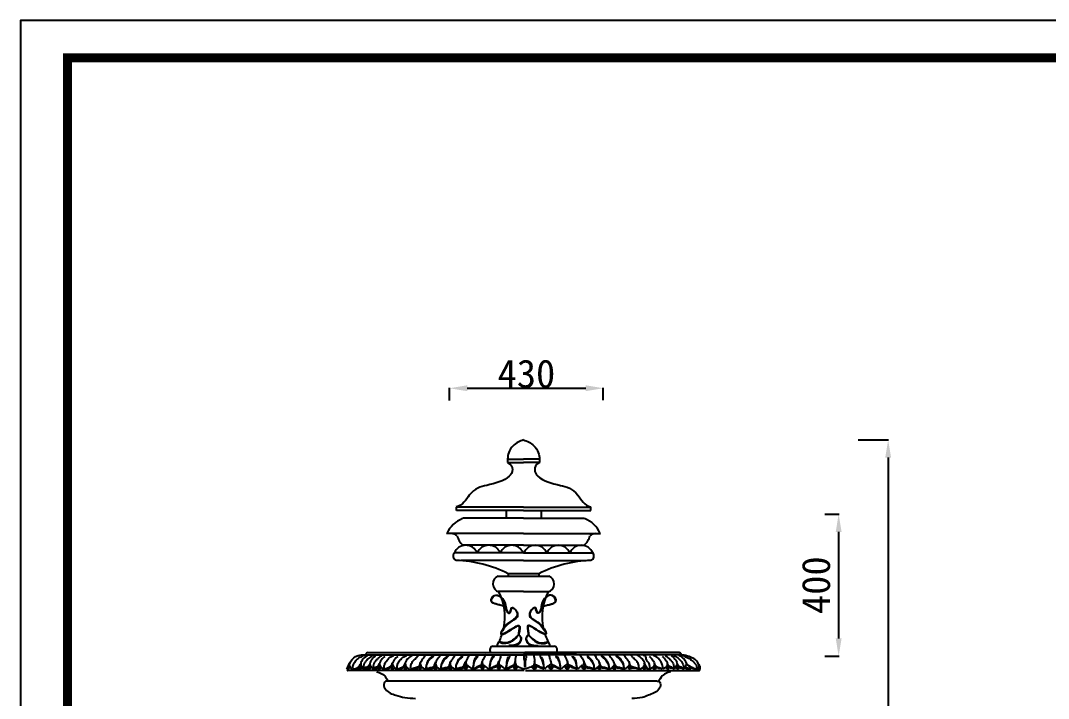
# Model space of a CAD drawing. Extents: x 3172 to 33391, y 13916 to 34175.
# Drawn here: x 3172 to 6083, y 32255 to 34175 of the extents above; entities that cross this region are included whole.
import ezdxf

# ---------------------------------------------------------------- set-up
doc = ezdxf.new("R2010")
doc.units = 0
doc.layers.get('0').update_dxf_attribs({"linetype": 'CONTINUOUS'})
doc.layers.get('DEFPOINTS').update_dxf_attribs({"linetype": 'CONTINUOUS'})
doc.dimstyles.new('ISO-25', dxfattribs={"dimtxt": 2.5, "dimasz": 2.5, "dimexe": 1.25, "dimexo": 0.625, "dimtad": 1, "dimdec": 4, "dimdsep": 46, "dimlunit": 6, "dimtxsty": 'Standard', "dimcen": 2.5, "dimadec": 0, "dimazin": 0, "dimtfac": 1, "dimtdec": 4, "dimtmove": 0, "dimatfit": 3, "dimfxl": 1, "dimtolj": 1, "dimtzin": 0, "dimarcsym": 0})

# ---------------------------------------------------------------- blocks, each defined once
blk = doc.blocks.new('*D262')
at = {"color": 0, "linetype": 'ByBlock'}
for p, q in [((-139991.2, 23143.6), (-139905.1, 23143.6)), ((-139906.3, 23093.6), (-139906.3, 20243.4)), ((-139991.2, 20193.4), (-139905.1, 20193.4))]:
    blk.add_line(p, q, dxfattribs=at)
for points in [[(-139914.7, 23093.6), (-139898, 23093.6), (-139906.3, 23143.6)], [(-139914.7, 20243.4), (-139898, 20243.4), (-139906.3, 20193.4)]]:
    blk.add_solid(points, dxfattribs=at)
at = {"layer": 'DEFPOINTS', "color": 0, "linetype": 'ByBlock'}
for p in [(-139991.8, 23143.6), (-139991.8, 20193.4), (-139906.3, 20193.4)]:
    blk.add_point(p, dxfattribs=at)
at = {"color": 0, "linetype": 'ByBlock', "insert": (-139953, 21668.5), "char_height": 80, "attachment_point": 5, "rotation": 90}
blk.add_mtext('\\A1;2,950', dxfattribs=at)
blk = doc.blocks.new('A$C05EF335F')
at = {"color": 0, "linetype": 'ByBlock'}
for p, q in [((370.5, 3427.6), (370.5, 3463.2)), ((420.5, 3461.9), (756, 3461.9)), ((806, 3428.5), (806, 3463.2)), ((1433.7, 3105.1), (1473.8, 3105.1)), ((1472.5, 3055.1), (1472.5, 2753.5)), ((1433.6, 2703.5), (1473.8, 2703.5))]:
    blk.add_line(p, q, dxfattribs=at)
for p, q in [((535, 3261.4), (580, 3261.4)), ((535, 3261.4), (535, 3251.4)), ((625, 3261.4), (580, 3261.4)), ((625, 3261.4), (625, 3251.4)), ((535, 3251.4), (580, 3251.4)), ((625, 3251.4), (580, 3251.4)), ((389.7, 3115.6), (389.7, 3125.6)), ((530.4, 3115.6), (530.4, 3093.8)), ((629.6, 3115.6), (629.6, 3093.8)), ((770.4, 3115.6), (770.4, 3125.6)), ((445.9, 2714.1), (730.3, 2714.1)), ((493.5, 2731.6), (666.6, 2731.6))]:
    blk.add_line(p, q)
at = {"color": 7}
for p, q in [((580, 3125.6), (389.7, 3125.6)), ((580, 3115.6), (389.7, 3115.6)), ((580, 3125.6), (770.4, 3125.6)), ((580, 3115.6), (770.4, 3115.6)), ((407.9, 3092.9), (408.4, 3093.8)), ((580, 3093.8), (408.4, 3093.8)), ((580, 3093.8), (751.6, 3093.8)), ((752.1, 3092.9), (751.6, 3093.8)), ((580, 3050.2), (361.9, 3050.2)), ((580, 3050.2), (798.1, 3050.2)), ((580, 3017.5), (407.9, 3017.6)), ((580, 3017.5), (752.1, 3017.6)), ((580, 2995.7), (384.2, 2995.7)), ((580, 2973.9), (402.4, 2973.9)), ((580, 2995.7), (775.9, 2995.7)), ((580, 2973.9), (757.6, 2973.9)), ((508.2, 2930.1), (651.8, 2930.1)), ((623.5, 2936.7), (536.4, 2936.7)), ((536.4, 2936.7), (536.4, 2930.2)), ((623.6, 2936.8), (623.6, 2930.2)), ((580, 2886.6), (508, 2886.6)), ((580, 2886.6), (652.1, 2886.6)), ((139.2, 2714), (583.3, 2714.1)), ((1020.4, 2714), (584.1, 2714.1)), ((139.2, 2707), (583.3, 2707.1)), ((1020.4, 2707), (580, 2707.1)), ((79.5, 2666.1), (82.5, 2665.9)), ((81.3, 2663.6), (81.8, 2664.9)), ((81.8, 2664.9), (82.4, 2665.9)), ((581.8, 2662.5), (82.1, 2662.5)), ((585.6, 2662.5), (1077.6, 2662.5)), ((196.1, 2633), (956.5, 2633))]:
    blk.add_line(p, q, dxfattribs=at)
for centre, radius, start, end in [((438.1, 3015.2), 83.6, 111.5948, 154.6144), ((721.9, 3015.2), 83.6, 25.3856, 68.4052), ((372.1, 3016.2), 34.4, 54.6302, 85.1277), ((443.8, 3057), 53.2, 193.8971, 227.7124), ((716.3, 3057), 53.2, 312.2876, 346.1029), ((787.9, 3016.2), 34.4, 94.8723, 125.3698), ((416.4, 2982.6), 34.8, 21.9385, 158.0615), ((481.6, 2982.6), 34.8, 21.9385, 158.0615), ((546.7, 2982.6), 34.8, 21.9385, 158.0615), ((613.3, 2982.6), 34.8, 21.9385, 158.0615), ((678.5, 2982.6), 34.8, 21.9385, 158.0615), ((743.6, 2982.6), 34.8, 21.9385, 158.0615), ((393.3, 2986.7), 12.7, 135.8566, 251.5089), ((374.7, 2613.1), 361.8, 63.4292, 87.6932), ((785.4, 2613.1), 361.8, 92.3068, 116.5708), ((766.8, 2986.7), 12.7, 288.4911, 44.1434), ((516.5, 2908.1), 23.5, 110.7804, 255.0624), ((643.5, 2908.1), 23.5, 284.9376, 69.2196), ((369.8, 2814.6), 157.5, 348.6365, 26.7203), ((790.2, 2814.6), 157.5, 153.2797, 192.4599), ((369.8, 2814.6), 157.5, 328.2514, 341.5863), ((790.2, 2814.6), 157.5, 198.4137, 211.7486), ((140, 2707.1), 6.89, 96.776, 181.7174), ((495.6, 2720.7), 11.1, 100.8624, 216.7632), ((664.5, 2720.7), 11.1, 323.2447, 79.1376), ((1019.6, 2707.1), 6.89, 358.2826, 83.224), ((82.1, 2663.3), 0.833, 157.371, 270), ((1077.6, 2663.3), 0.833, 270, 22.629)]:
    blk.add_arc(centre, radius, start, end, dxfattribs=at)
for points, knots in [([(580, 3315.6), (574.7, 3313.8), (563.9, 3310.2), (548.6, 3298.3), (537.7, 3282.2), (534.8, 3267.6), (535, 3261.4)], [0, 0, 0, 0, 16.66269, 34.219323, 56.850582, 74.783342, 74.783342, 74.783342, 74.783342]), ([(580, 3315.6), (585.3, 3313.8), (596.2, 3310.2), (611.5, 3298.3), (622.4, 3282.2), (625.3, 3267.6), (625, 3261.4)], [0, 0, 0, 0, 16.66269, 34.219323, 56.850582, 74.783342, 74.783342, 74.783342, 74.783342]), ([(535, 3251.4), (547.8, 3245.2), (550.2, 3225.7), (532.6, 3200.3), (482.4, 3188.9), (431, 3175.6), (408, 3129), (389.6, 3125.7)], [104.638396, 104.638396, 104.638396, 104.638396, 119.461694, 145.004718, 225.381982, 282.289926, 318.059095, 318.059095, 318.059095, 318.059095]), ([(625, 3251.4), (612.3, 3245.2), (609.8, 3225.7), (627.4, 3200.3), (677.7, 3188.9), (729.1, 3175.6), (752.1, 3129), (770.4, 3125.7)], [104.638396, 104.638396, 104.638396, 104.638396, 119.461694, 145.004718, 225.381982, 282.289926, 318.059095, 318.059095, 318.059095, 318.059095])]:
    blk.add_open_spline(points, degree=3, knots=knots)
for points, start_tangent in [([(521.5, 2845.7), (501.2, 2851.2), (488.2, 2858.6), (497.5, 2875.2), (527.1, 2853), (530.8, 2834.6), (538.1, 2825.3), (543.7, 2834.6), (545.5, 2840.1), (560.3, 2829), (560.3, 2814.3), (540, 2799.5), (516, 2766.2), (556.6, 2786.5), (565.9, 2790.2), (565.9, 2768.1), (565.9, 2764.4), (569.6, 2760.7), (569.6, 2744.1), (538.1, 2733)], (-0.14377, 0.989611)), ([(522.6, 2845.1), (502.3, 2850.6), (489.4, 2858), (498.6, 2874.6), (528.2, 2852.5), (531.9, 2834), (539.3, 2824.8), (544.8, 2834), (546.7, 2839.5), (561.5, 2828.5), (561.5, 2813.7), (541.1, 2798.9), (517.1, 2765.7), (557.8, 2786), (567, 2789.7), (567, 2767.5), (567, 2763.8), (570.7, 2760.1), (570.7, 2743.5), (539.3, 2732.4)], (-0.14377, 0.989611)), ([(637.4, 2845.1), (657.8, 2850.6), (670.7, 2858), (661.4, 2874.6), (631.9, 2852.5), (628.2, 2834), (620.8, 2824.8), (615.2, 2834), (613.4, 2839.5), (598.6, 2828.5), (598.6, 2813.7), (618.9, 2798.9), (643, 2765.7), (602.3, 2786), (593, 2789.7), (593, 2767.5), (593, 2763.8), (589.3, 2760.1), (589.3, 2743.5), (620.8, 2732.4)], (0.14377, 0.989611)), ([(638.5, 2845.7), (658.9, 2851.2), (671.8, 2858.6), (662.6, 2875.2), (633, 2853), (629.3, 2834.6), (621.9, 2825.3), (616.4, 2834.6), (614.5, 2840.1), (599.7, 2829), (599.7, 2814.3), (620.1, 2799.5), (644.1, 2766.2), (603.4, 2786.5), (594.2, 2790.2), (594.2, 2768.1), (594.2, 2764.4), (590.5, 2760.7), (590.5, 2744.1), (621.9, 2733)], (0.14377, 0.989611))]:
    blk.add_spline(points, degree=3, dxfattribs=dict(at, start_tangent=start_tangent))
for points, knots in [([(564, 2764.4), (569, 2766.1), (540.4, 2733.1), (522.6, 2737.7), (510, 2742.8)], [0, 0, 0, 0, 15.896012, 60.713843, 60.713843, 60.713843, 60.713843]), ([(565.2, 2766.6), (570.2, 2768.4), (541.6, 2735.4), (523.8, 2740), (511.1, 2745)], [0, 0, 0, 0, 15.896012, 60.708363, 60.708363, 60.708363, 60.708363]), ([(594.9, 2766.6), (589.9, 2768.4), (618.5, 2735.4), (636.3, 2740), (649, 2745)], [0, 0, 0, 0, 15.896012, 60.708363, 60.708363, 60.708363, 60.708363]), ([(596, 2764.4), (591, 2766.1), (619.6, 2733.1), (637.4, 2737.7), (650.1, 2742.8)], [0, 0, 0, 0, 15.896012, 60.713843, 60.713843, 60.713843, 60.713843]), ([(79.5, 2666.1), (81.9, 2671.8), (87.4, 2685.3), (105, 2708), (126.6, 2707.4), (139.2, 2707)], [0.099613, 0.099613, 0.099613, 0.099613, 27.13902, 63.438292, 114.430828, 114.430828, 114.430828, 114.430828]), ([(125.8, 2666.4), (127.8, 2668.6), (130.7, 2671.7), (132.8, 2671.7), (140.4, 2673.3), (145.2, 2682.2)], [0, 0, 0, 0, 11.601605, 16.99706, 21.409038, 21.409038, 21.409038, 21.409038]), ([(152.9, 2666.4), (154.9, 2668.6), (157.8, 2671.7), (159.9, 2671.7), (167.5, 2673.3), (172.3, 2682.2)], [0, 0, 0, 0, 11.601605, 16.99706, 21.409038, 21.409038, 21.409038, 21.409038]), ([(238, 2672.7), (239.5, 2674), (242.6, 2676.8), (244.3, 2680.6), (245.1, 2682.6)], [0, 0, 0, 0, 8.446488, 17.799198, 17.799198, 17.799198, 17.799198]), ([(434.8, 2666.5), (436.4, 2667.4), (440.2, 2669.5), (446.1, 2671.8), (451, 2674.8), (457.2, 2677.5), (461.8, 2677.9), (462.7, 2687.7)], [0, 0, 0, 0, 7.804363, 18.695532, 27.272937, 32.872908, 47.456861, 47.456861, 47.456861, 47.456861]), ([(481.3, 2666.7), (482.9, 2667.6), (486.7, 2669.7), (492.6, 2672), (497.6, 2675), (503.7, 2677.7), (508.4, 2678), (509.3, 2687.8)], [0, 0, 0, 0, 7.804363, 18.695532, 27.272937, 32.872908, 47.456861, 47.456861, 47.456861, 47.456861]), ([(528.1, 2666.7), (529.7, 2667.6), (533.5, 2669.7), (539.4, 2672), (544.3, 2675), (550.5, 2677.7), (555.2, 2678), (556.1, 2687.8)], [0, 0, 0, 0, 7.804363, 18.695532, 27.272937, 32.872908, 47.456861, 47.456861, 47.456861, 47.456861]), ([(558.7, 2707.1), (557.5, 2701.6), (555.7, 2692.5), (556.3, 2678.2), (568.5, 2670.6), (577.6, 2668.8), (583.3, 2667.7)], [1.409902, 1.409902, 1.409902, 1.409902, 25.934635, 42.337229, 57.714078, 82.912078, 82.912078, 82.912078, 82.912078]), ([(608.7, 2707.1), (609.8, 2701.6), (611.7, 2692.5), (611.1, 2678.2), (598.9, 2670.6), (589.8, 2668.8), (584.1, 2667.7)], [1.409902, 1.409902, 1.409902, 1.409902, 25.934635, 42.337229, 57.714078, 82.912078, 82.912078, 82.912078, 82.912078]), ([(639.3, 2666.7), (637.7, 2667.6), (633.9, 2669.7), (628, 2672), (623.1, 2675), (616.9, 2677.7), (612.2, 2678), (611.3, 2687.8)], [0, 0, 0, 0, 7.804363, 18.695532, 27.272937, 32.872908, 47.456861, 47.456861, 47.456861, 47.456861]), ([(686.1, 2666.7), (684.5, 2667.6), (680.7, 2669.7), (674.8, 2672), (669.8, 2675), (663.7, 2677.7), (659, 2678), (658.1, 2687.8)], [0, 0, 0, 0, 7.804363, 18.695532, 27.272937, 32.872908, 47.456861, 47.456861, 47.456861, 47.456861]), ([(732.6, 2666.5), (731, 2667.4), (727.2, 2669.5), (721.3, 2671.8), (716.4, 2674.8), (710.2, 2677.5), (705.5, 2677.9), (704.6, 2687.7)], [0, 0, 0, 0, 7.804363, 18.695532, 27.272937, 32.872908, 47.456861, 47.456861, 47.456861, 47.456861]), ([(929.4, 2672.7), (927.9, 2674), (924.8, 2676.8), (923.1, 2680.6), (922.3, 2682.6)], [0, 0, 0, 0, 8.446488, 17.799198, 17.799198, 17.799198, 17.799198]), ([(1006.7, 2666.4), (1004.7, 2668.6), (1001.8, 2671.7), (999.8, 2671.7), (992.1, 2673.3), (987.3, 2682.2)], [0, 0, 0, 0, 11.601605, 16.99706, 21.409038, 21.409038, 21.409038, 21.409038]), ([(1033.8, 2666.4), (1031.8, 2668.6), (1028.9, 2671.7), (1026.9, 2671.7), (1019.2, 2673.3), (1014.4, 2682.2)], [0, 0, 0, 0, 11.601605, 16.99706, 21.409038, 21.409038, 21.409038, 21.409038]), ([(1077.7, 2669.6), (1077.7, 2675.5), (1072.5, 2689.4), (1057.2, 2700.7), (1033.1, 2707.4), (1020.4, 2707)], [0.099613, 0.099613, 0.099613, 0.099613, 27.13902, 63.438292, 114.430828, 114.430828, 114.430828, 114.430828]), ([(79.5, 2666.1), (81.8, 2667.3), (85.9, 2669.5), (86.6, 2673.9), (86.8, 2675.8)], [0.082983, 0.082983, 0.082983, 0.082983, 8.993968, 15.522958, 15.522958, 15.522958, 15.522958]), ([(82.4, 2665.9), (83.5, 2666.6), (85.4, 2667.9), (87.3, 2670.7), (87.8, 2672.6), (88.1, 2673.5)], [0, 0, 0, 0, 4.491088, 8.426516, 11.684152, 11.684152, 11.684152, 11.684152]), ([(100.2, 2666.9), (104.2, 2667), (105.2, 2667.6), (107.7, 2668.4), (111.1, 2669), (113.3, 2670.2), (114.1, 2670.9)], [0, 0, 0, 0, 1.597727, 4.818113, 11.492592, 15.972955, 15.972955, 15.972955, 15.972955]), ([(125.6, 2666.1), (126.1, 2666.3), (127.6, 2667), (129.5, 2669.1), (133.8, 2670), (137.6, 2668.9), (139.6, 2670.2), (139.8, 2670.4)], [0, 0, 0, 0, 2.396591, 7.255409, 11.501689, 20.806641, 22.054369, 22.054369, 22.054369, 22.054369]), ([(163.2, 2659.2), (174.8, 2655.6), (184.9, 2650.4), (190.7, 2642.9), (196.3, 2633)], [193.747926, 193.747926, 193.747926, 193.747926, 228.461314, 262.009609, 262.009609, 262.009609, 262.009609]), ([(260, 2665.6), (264.7, 2668.1), (271.2, 2671.6), (277.2, 2672.1), (280.2, 2673)], [0, 0, 0, 0, 22.177127, 30.604038, 30.604038, 30.604038, 30.604038]), ([(260.9, 2666), (263, 2666.9), (267.2, 2668.8), (273.7, 2670.1), (278.2, 2669.4), (280.5, 2669.4), (282.6, 2671.5)], [0, 0, 0, 0, 10.069645, 19.740112, 28.25543, 29.548554, 29.548554, 29.548554, 29.548554]), ([(302.7, 2666.2), (306.1, 2666.7), (314.2, 2669.1), (323.2, 2669.7), (326.3, 2670.8)], [0, 0, 0, 0, 22.245436, 36.729967, 36.729967, 36.729967, 36.729967]), ([(325.6, 2674.5), (325.4, 2671), (328.1, 2668.7), (329.9, 2664.5), (332.7, 2668.2), (334.2, 2672.9)], [12.520986, 12.520986, 12.520986, 12.520986, 26.155714, 33.91982, 45.264685, 45.264685, 45.264685, 45.264685]), ([(330.1, 2665.9), (331.1, 2666.3), (333, 2667.2), (334.6, 2669.4), (335.3, 2670.9), (335.6, 2671.4)], [0, 0, 0, 0, 4.464482, 9.119392, 11.511349, 11.511349, 11.511349, 11.511349]), ([(344.9, 2666.2), (348.3, 2666.7), (356.2, 2669.1), (365.1, 2669.7), (368.1, 2670.7)], [0, 0, 0, 0, 22.245436, 36.183655, 36.183655, 36.183655, 36.183655]), ([(367.4, 2674), (367.3, 2670.8), (369.9, 2668.6), (371.6, 2664.5), (374.5, 2668.3), (376, 2673.1)], [13.157584, 13.157584, 13.157584, 13.157584, 26.155714, 33.91982, 45.390472, 45.390472, 45.390472, 45.390472]), ([(371.9, 2665.9), (372.8, 2666.3), (374.8, 2667.2), (376.4, 2669.5), (377.2, 2671.1), (377.4, 2671.6)], [0, 0, 0, 0, 4.464482, 9.119392, 11.903587, 11.903587, 11.903587, 11.903587]), ([(387.1, 2666.2), (390.4, 2666.7), (398.8, 2669.2), (408.1, 2669.7), (411.4, 2671.1)], [0, 0, 0, 0, 22.245436, 37.949871, 37.949871, 37.949871, 37.949871]), ([(411, 2675.6), (410.3, 2671.2), (413.2, 2668.8), (415.2, 2664.2), (418.7, 2669.4), (420.4, 2676.7)], [11.191034, 11.191034, 11.191034, 11.191034, 26.155714, 33.91982, 47.965992, 47.965992, 47.965992, 47.965992]), ([(434.5, 2666), (439.3, 2667.3), (447.9, 2669.7), (455.4, 2674.5), (458.2, 2675.2)], [0, 0, 0, 0, 21.326437, 38.46669, 38.46669, 38.46669, 38.46669]), ([(457.7, 2677.4), (457.7, 2671.4), (460.7, 2669), (462.7, 2664.4), (466.1, 2669.6), (467.9, 2676.9)], [11.191034, 11.191034, 11.191034, 11.191034, 26.155714, 33.91982, 47.965992, 47.965992, 47.965992, 47.965992]), ([(481, 2666.2), (485.8, 2667.5), (494.5, 2669.9), (501.9, 2674.7), (504.7, 2675.4)], [0, 0, 0, 0, 21.326437, 38.46669, 38.46669, 38.46669, 38.46669]), ([(504.1, 2677.5), (504, 2671.4), (507, 2669), (509, 2664.4), (512.5, 2669.6), (514.2, 2676.9)], [11.191034, 11.191034, 11.191034, 11.191034, 26.155714, 33.91982, 47.965992, 47.965992, 47.965992, 47.965992]), ([(527.8, 2666.2), (532.6, 2667.5), (541.2, 2669.9), (548.7, 2674.7), (551.5, 2675.4)], [0, 0, 0, 0, 21.326437, 38.46669, 38.46669, 38.46669, 38.46669]), ([(551.7, 2677.4), (551.4, 2669.5), (555.8, 2663.2), (559.3, 2669.1), (560.9, 2673), (561.3, 2675.2)], [0, 0, 0, 0, 12.445466, 18.626013, 24.392171, 24.392171, 24.392171, 24.392171]), ([(615.7, 2677.4), (616, 2669.5), (611.6, 2663.2), (608.1, 2669.1), (606.5, 2673), (606.1, 2675.2)], [0, 0, 0, 0, 12.445466, 18.626013, 24.392171, 24.392171, 24.392171, 24.392171]), ([(639.6, 2666.2), (634.8, 2667.5), (626.1, 2669.9), (618.7, 2674.7), (615.9, 2675.4)], [0, 0, 0, 0, 21.326437, 38.46669, 38.46669, 38.46669, 38.46669]), ([(663.3, 2677.5), (663.4, 2671.4), (660.4, 2669), (658.4, 2664.4), (654.9, 2669.6), (653.2, 2676.9)], [11.191034, 11.191034, 11.191034, 11.191034, 26.155714, 33.91982, 47.965992, 47.965992, 47.965992, 47.965992]), ([(686.4, 2666.2), (681.6, 2667.5), (672.9, 2669.9), (665.4, 2674.7), (662.6, 2675.4)], [0, 0, 0, 0, 21.326437, 38.46669, 38.46669, 38.46669, 38.46669]), ([(709.7, 2677.4), (709.7, 2671.4), (706.7, 2669), (704.7, 2664.4), (701.2, 2669.6), (699.5, 2676.9)], [11.191034, 11.191034, 11.191034, 11.191034, 26.155714, 33.91982, 47.965992, 47.965992, 47.965992, 47.965992]), ([(732.9, 2666), (728.1, 2667.3), (719.5, 2669.7), (712, 2674.5), (709.2, 2675.2)], [0, 0, 0, 0, 21.326437, 38.46669, 38.46669, 38.46669, 38.46669]), ([(756.4, 2675.6), (757.1, 2671.2), (754.2, 2668.8), (752.2, 2664.2), (748.7, 2669.4), (746.9, 2676.7)], [11.191034, 11.191034, 11.191034, 11.191034, 26.155714, 33.91982, 47.965992, 47.965992, 47.965992, 47.965992]), ([(780.3, 2666.2), (776.9, 2666.7), (768.6, 2669.2), (759.3, 2669.7), (756, 2671.1)], [0, 0, 0, 0, 22.245436, 37.949871, 37.949871, 37.949871, 37.949871]), ([(795.5, 2665.9), (794.6, 2666.3), (792.6, 2667.2), (791, 2669.5), (790.2, 2671.1), (789.9, 2671.6)], [0, 0, 0, 0, 4.464482, 9.119392, 11.903587, 11.903587, 11.903587, 11.903587]), ([(800, 2674), (800.1, 2670.8), (797.5, 2668.6), (795.8, 2664.5), (792.9, 2668.3), (791.4, 2673.1)], [13.157584, 13.157584, 13.157584, 13.157584, 26.155714, 33.91982, 45.390472, 45.390472, 45.390472, 45.390472]), ([(822.5, 2666.2), (819.1, 2666.7), (811.2, 2669.1), (802.3, 2669.7), (799.3, 2670.7)], [0, 0, 0, 0, 22.245436, 36.183655, 36.183655, 36.183655, 36.183655]), ([(837.3, 2665.9), (836.3, 2666.3), (834.4, 2667.2), (832.8, 2669.4), (832.1, 2670.9), (831.8, 2671.4)], [0, 0, 0, 0, 4.464482, 9.119392, 11.511349, 11.511349, 11.511349, 11.511349]), ([(841.8, 2674.5), (842, 2671), (839.3, 2668.7), (837.5, 2664.5), (834.7, 2668.2), (833.2, 2672.9)], [12.520986, 12.520986, 12.520986, 12.520986, 26.155714, 33.91982, 45.264685, 45.264685, 45.264685, 45.264685]), ([(864.7, 2666.2), (861.3, 2666.7), (853.2, 2669.1), (844.2, 2669.7), (841.1, 2670.8)], [0, 0, 0, 0, 22.245436, 36.729967, 36.729967, 36.729967, 36.729967]), ([(906.5, 2666), (904.4, 2666.9), (900.2, 2668.8), (893.7, 2670.1), (889.2, 2669.4), (886.9, 2669.4), (884.8, 2671.5)], [0, 0, 0, 0, 10.069645, 19.740112, 28.25543, 29.548554, 29.548554, 29.548554, 29.548554]), ([(907.4, 2665.6), (902.7, 2668.1), (896.2, 2671.6), (890.2, 2672.1), (887.2, 2673)], [0, 0, 0, 0, 22.177127, 30.604038, 30.604038, 30.604038, 30.604038]), ([(996.5, 2659.2), (984.8, 2655.6), (974.8, 2650.4), (968.9, 2642.9), (963.3, 2633)], [193.747926, 193.747926, 193.747926, 193.747926, 228.461314, 262.009609, 262.009609, 262.009609, 262.009609]), ([(1034.1, 2666.1), (1033.5, 2666.3), (1032, 2667), (1030.1, 2669.1), (1025.8, 2670), (1022, 2668.9), (1020.1, 2670.2), (1019.8, 2670.4)], [0, 0, 0, 0, 2.396591, 7.255409, 11.501689, 20.806641, 22.054369, 22.054369, 22.054369, 22.054369]), ([(1073, 2665.8), (1063.2, 2667), (1062.2, 2667.6), (1059.6, 2668.4), (1056.3, 2669), (1054.1, 2670.2), (1053.3, 2670.9)], [0, 0, 0, 0, 1.597727, 4.818113, 11.492592, 15.972955, 15.972955, 15.972955, 15.972955])]:
    blk.add_open_spline(points, degree=3, knots=knots, dxfattribs=at)
for points in [[(473.9, 2708.2), (465.6, 2694.1), (463.7, 2680.6), (467.5, 2677.4), (475.4, 2671.8), (480.6, 2666.7)], [(693.5, 2708.2), (701.8, 2694.1), (703.7, 2680.6), (699.9, 2677.4), (692, 2671.8), (686.8, 2666.7)], [(89.6, 2685.7), (86.3, 2677.3), (87.8, 2673.9), (90.5, 2670), (91.1, 2669.4), (92.7, 2666.3), (97, 2667)], [(133.6, 2706.7), (118.7, 2700.9), (108.9, 2694.6), (102.1, 2686.6), (97.8, 2679.4), (94.5, 2669.1)], [(97, 2667), (110.6, 2671.1), (119.1, 2682.6)], [(118.5, 2679.7), (116.9, 2671.8), (116.6, 2667.9)], [(140.1, 2706.5), (124.9, 2694.6), (118.9, 2681.5), (120.7, 2674.7), (123.8, 2670.3), (126.2, 2666.8)], [(154.6, 2705.3), (149.6, 2702.9), (144.8, 2699.4), (139.4, 2695.4), (133.9, 2690), (129, 2682.1), (126.9, 2674.5), (126.6, 2668.8)], [(144.2, 2679.7), (142.6, 2671.8), (142.3, 2667.9)], [(161.1, 2705.3), (150.9, 2694.6), (144.9, 2681.5), (147.8, 2674.7), (150.9, 2670.3), (153.3, 2666.8)], [(178.4, 2704.8), (174.2, 2702), (169.6, 2698.8), (166.5, 2695.4), (161, 2690), (156.1, 2682.1), (154, 2674.5), (153.7, 2668.8)], [(172.2, 2679.7), (170.7, 2671.8), (170.3, 2667.9)], [(187.2, 2702.6), (177.4, 2692.9), (172.9, 2677.5), (178.9, 2670.7), (185.6, 2666.4)], [(187.2, 2702.6), (177.4, 2692.9), (172.9, 2677.5), (178.9, 2670.7), (185.6, 2666.4)], [(185.6, 2669.2), (185.7, 2675.7), (188.5, 2684.2), (195.4, 2694.2), (204.4, 2701.8), (211.8, 2705.3)], [(185.6, 2669.2), (185.7, 2675.7), (188.5, 2684.2), (195.4, 2694.2), (204.4, 2701.8), (211.8, 2705.3)], [(201.4, 2672.7), (205.5, 2676.9), (209.1, 2684.3)], [(201.4, 2672.7), (205.5, 2676.9), (209.1, 2684.3)], [(208.5, 2680.1), (207.3, 2674.2), (208.2, 2667.4)], [(208.5, 2680.1), (207.9, 2674.9), (208.2, 2667.4)], [(223.8, 2702.6), (214, 2692.9), (209.5, 2677.5), (215.5, 2670.7), (222.2, 2666.4)], [(223.8, 2702.6), (214, 2692.9), (209.5, 2677.5), (215.5, 2670.7), (222.2, 2666.4)], [(222.2, 2669.2), (222.3, 2675.7), (225, 2684.2), (232, 2694.2), (240.9, 2701.8), (248.4, 2705.3)], [(222.2, 2669.2), (222.3, 2675.7), (225, 2684.2), (232, 2694.2), (240.9, 2701.8), (248.4, 2705.3)], [(238, 2672.7), (242.1, 2676.9), (245.7, 2684.3)], [(245.1, 2680.1), (243.9, 2674.2), (244.8, 2667.4)], [(245.1, 2680.1), (243.9, 2674.2), (244.8, 2667.4)], [(266, 2706.3), (253.8, 2697.9), (245.2, 2684.3), (246.7, 2675.1), (251.1, 2669.9), (260, 2665.6)], [(260.2, 2669.4), (261.6, 2679.7), (268, 2690.6), (277.7, 2699.7), (283.1, 2706.3)], [(279.9, 2673.3), (284.3, 2675.7), (287, 2682.2), (288.2, 2685.2)], [(303, 2706.3), (294.1, 2694.9), (287.6, 2681.9), (293.2, 2671.5), (302.7, 2666.2)], [(302.7, 2665.9), (306.2, 2667.8), (315.9, 2670.9), (324.1, 2673.1), (327.8, 2678), (331.6, 2686.9)], [(323.5, 2704.3), (319.3, 2701.5), (315, 2697.6), (308.4, 2688.6), (305, 2679.7), (303.5, 2667.7)], [(323.4, 2704.3), (324.1, 2704.3), (315.8, 2695.6), (306.2, 2680.2)], [(329.9, 2681.4), (329.6, 2673.2), (330, 2667.6)], [(345.7, 2706.3), (336.3, 2694.9), (330.8, 2681.9), (335.4, 2671.5), (344.9, 2666.2)], [(344.9, 2665.9), (348.3, 2667.8), (358.1, 2670.9), (366.3, 2673.1), (370, 2678), (373.2, 2686.9)], [(365.7, 2704.3), (361.5, 2701.5), (357.1, 2697.6), (350.6, 2688.6), (347.1, 2679.7), (345.7, 2667.7)], [(364.1, 2704.3), (366.3, 2704.1), (358, 2695.6), (348.4, 2680.2)], [(371.6, 2681.4), (371.4, 2673.2), (371.8, 2667.6)], [(385.6, 2706.3), (378.4, 2694.9), (371.9, 2681.9), (377.6, 2671.5), (387.1, 2666.2)], [(387.1, 2665.9), (390.5, 2667.8), (400.2, 2670.9), (408.4, 2673.1), (412.2, 2678), (415.4, 2686.9)], [(406.5, 2704.3), (403.6, 2701.5), (399.3, 2697.6), (392.7, 2688.6), (389.3, 2679.7), (387.8, 2667.7)], [(406.5, 2704.3), (406.2, 2701.5), (400.1, 2695.6), (390.5, 2680.2)], [(415.1, 2681.4), (414.8, 2673.2), (415.2, 2667.6)], [(427.4, 2706.3), (419.1, 2693.9), (417.2, 2680.5), (420.9, 2677.2), (428.8, 2671.6), (434, 2666.5)], [(448.2, 2702.8), (446.6, 2701.7), (444.3, 2699.1), (441.5, 2694.2), (438.5, 2684.1), (437.4, 2675.8), (436, 2668)], [(450.1, 2703.2), (449.6, 2701.1), (448.2, 2699.2), (442.5, 2692.5), (440.3, 2687.2), (437.5, 2673)], [(462.5, 2681.6), (462.3, 2673.4), (462.7, 2667.8)], [(493.6, 2703), (492.5, 2701.9), (490.4, 2699.3), (488.1, 2694.3), (485.1, 2684.3), (483.9, 2676), (482.6, 2668.2)], [(495.1, 2703.4), (496, 2701.3), (494.7, 2700.2), (489, 2692.7), (486.8, 2687.3), (484, 2673.2)], [(515.7, 2706.3), (512.4, 2694.1), (510.5, 2680.6), (514.2, 2677.4), (522.2, 2671.8), (527.4, 2666.7)], [(508.8, 2681.6), (508.6, 2673.4), (509, 2667.8)], [(536.4, 2700.8), (533.7, 2694.3), (531.8, 2684.3), (530.7, 2676), (529.3, 2668.2)], [(537.7, 2703.1), (540, 2703.7), (539.6, 2700.1), (535.8, 2692.7), (533.6, 2687.3), (530.8, 2673.2)], [(556.1, 2681.5), (555.8, 2673), (555.8, 2667.2)], [(583.4, 2707.1), (581.2, 2704.4), (581.6, 2693), (583.2, 2672.1)], [(583.9, 2707.1), (586.2, 2704.4), (585.8, 2693), (584.2, 2672.1)], [(611.3, 2681.5), (611.6, 2673), (611.6, 2667.2)], [(629.7, 2703.1), (627.3, 2703.7), (627.8, 2700.1), (631.6, 2692.7), (633.8, 2687.3), (636.6, 2673.2)], [(631, 2700.8), (633.7, 2694.3), (635.5, 2684.3), (636.7, 2676), (638, 2668.2)], [(651.7, 2706.3), (655, 2694.1), (656.9, 2680.6), (653.1, 2677.4), (645.2, 2671.8), (640, 2666.7)], [(658.5, 2681.6), (658.8, 2673.4), (658.4, 2667.8)], [(672.3, 2703.4), (671.4, 2701.3), (672.7, 2700.2), (678.4, 2692.7), (680.6, 2687.3), (683.4, 2673.2)], [(673.8, 2703), (674.9, 2701.9), (677, 2699.3), (679.3, 2694.3), (682.3, 2684.3), (683.5, 2676), (684.8, 2668.2)], [(704.9, 2681.6), (705.1, 2673.4), (704.7, 2667.8)], [(717.3, 2703.2), (717.8, 2701.1), (719.2, 2699.2), (724.9, 2692.5), (727.1, 2687.2), (729.9, 2673)], [(719.2, 2702.8), (720.8, 2701.7), (723.1, 2699.1), (725.8, 2694.2), (728.9, 2684.1), (730, 2675.8), (731.4, 2668)], [(740, 2706.3), (748.3, 2693.9), (750.2, 2680.5), (746.5, 2677.2), (738.5, 2671.6), (733.3, 2666.5)], [(780.3, 2665.9), (776.9, 2667.8), (767.2, 2670.9), (759, 2673.1), (755.2, 2678), (752, 2686.9)], [(752.3, 2681.4), (752.6, 2673.2), (752.2, 2667.6)], [(760.9, 2704.3), (761.2, 2701.5), (767.3, 2695.6), (776.8, 2680.2)], [(760.9, 2704.3), (763.8, 2701.5), (768.1, 2697.6), (774.6, 2688.6), (778.1, 2679.7), (779.6, 2667.7)], [(781.8, 2706.3), (788.9, 2694.9), (795.5, 2681.9), (789.8, 2671.5), (780.3, 2666.2)], [(822.5, 2665.9), (819, 2667.8), (809.3, 2670.9), (801.1, 2673.1), (797.4, 2678), (794.2, 2686.9)], [(795.7, 2681.4), (796, 2673.2), (795.6, 2667.6)], [(803.3, 2704.3), (801.1, 2704.1), (809.4, 2695.6), (819, 2680.2)], [(801.7, 2704.3), (805.9, 2701.5), (810.2, 2697.6), (816.8, 2688.6), (820.3, 2679.7), (821.7, 2667.7)], [(821.6, 2706.3), (831.1, 2694.9), (836.6, 2681.9), (832, 2671.5), (822.5, 2666.2)], [(864.7, 2665.9), (861.2, 2667.8), (851.5, 2670.9), (843.3, 2673.1), (839.6, 2678), (835.8, 2686.9)], [(837.5, 2681.4), (837.8, 2673.2), (837.4, 2667.6)], [(844, 2704.3), (843.3, 2704.3), (851.6, 2695.6), (861.2, 2680.2)], [(843.9, 2704.3), (848.1, 2701.5), (852.4, 2697.6), (859, 2688.6), (862.4, 2679.7), (863.9, 2667.7)], [(864.4, 2706.3), (873.3, 2694.9), (879.8, 2681.9), (874.2, 2671.5), (864.7, 2666.2)], [(887.5, 2673.3), (883, 2675.7), (880.4, 2682.2), (879.2, 2685.2)], [(907.2, 2669.4), (905.8, 2679.7), (899.4, 2690.6), (889.7, 2699.7), (884.3, 2706.3)], [(901.4, 2706.3), (913.6, 2697.9), (922.2, 2684.3), (920.7, 2675.1), (916.3, 2669.9), (907.4, 2665.6)], [(937.5, 2669.2), (937.3, 2675.7), (934.6, 2684.2), (927.6, 2694.2), (926.4, 2701.8), (919, 2705.3)], [(937.5, 2669.2), (937.3, 2675.7), (934.6, 2684.2), (927.6, 2694.2), (926.4, 2701.8), (919, 2705.3)], [(929.4, 2672.7), (925.3, 2676.9), (921.7, 2684.3)], [(922.3, 2680.1), (923.5, 2674.2), (922.6, 2667.4)], [(922.3, 2680.1), (923.5, 2674.2), (922.6, 2667.4)], [(935.9, 2702.6), (945.6, 2692.9), (950.1, 2677.5), (944.2, 2670.7), (937.5, 2666.4)], [(935.9, 2702.6), (945.6, 2692.9), (950.1, 2677.5), (944.2, 2670.7), (937.5, 2666.4)], [(974.1, 2669.2), (973.9, 2675.7), (971.2, 2684.2), (964.2, 2694.2), (955.3, 2701.8), (947.9, 2705.3)], [(974.1, 2669.2), (973.9, 2675.7), (971.2, 2684.2), (964.2, 2694.2), (955.3, 2701.8), (947.9, 2705.3)], [(958.2, 2672.7), (954.1, 2676.9), (950.5, 2684.3)], [(958.2, 2672.7), (954.1, 2676.9), (950.5, 2684.3)], [(951.1, 2680.1), (952.3, 2674.2), (951.4, 2667.4)], [(951.1, 2680.1), (951.8, 2674.9), (951.4, 2667.4)], [(972.5, 2702.6), (982.2, 2692.9), (986.7, 2677.5), (980.8, 2670.7), (974.1, 2666.4)], [(972.5, 2702.6), (982.2, 2692.9), (986.7, 2677.5), (980.8, 2670.7), (974.1, 2666.4)], [(981.2, 2704.8), (985.4, 2702), (990.1, 2698.8), (993.2, 2695.4), (998.6, 2690), (1003.5, 2682.1), (1005.6, 2674.5), (1005.9, 2668.8)], [(987.4, 2679.7), (989, 2671.8), (989.3, 2667.9)], [(998.5, 2705.3), (1008.8, 2694.6), (1014.7, 2681.5), (1011.9, 2674.7), (1008.7, 2670.3), (1006.3, 2666.8)], [(1005, 2705.3), (1010, 2702.9), (1014.8, 2699.4), (1020.3, 2695.4), (1025.7, 2690), (1030.6, 2682.1), (1032.7, 2674.5), (1033, 2668.8)], [(1015.5, 2679.7), (1017, 2671.8), (1017.3, 2667.9)], [(1019.5, 2706.5), (1034.7, 2694.6), (1040.8, 2681.5), (1039, 2674.7), (1035.8, 2670.3), (1033.4, 2666.8)], [(1026.1, 2706.7), (1040.9, 2700.9), (1049.8, 2696.2), (1060.1, 2687.9), (1067, 2681), (1072.9, 2669.1)], [(1070.4, 2667), (1056.8, 2671.1), (1040.5, 2682.6)], [(1041.2, 2679.7), (1050.5, 2671.8), (1050.8, 2667.9)], [(1072.9, 2685.5), (1074.8, 2681.6), (1077.4, 2673.6), (1076.9, 2670), (1076.3, 2669.4), (1074.7, 2666.3), (1070.4, 2667)], [(116.1, 2666.5), (115.1, 2667.4), (114.1, 2672.3), (114.2, 2674.5)], [(116.2, 2666.4), (121.8, 2671.7)], [(116.7, 2666.2), (120.9, 2669.1), (123.1, 2671.5)], [(141.8, 2666.5), (140.8, 2667.4), (139.8, 2672.3), (139.9, 2674.5)], [(141.9, 2666.4), (147.5, 2671.7)], [(142.4, 2666.2), (146.6, 2669.1), (148.8, 2671.5)], [(152.7, 2666.1), (154.2, 2666.9), (156.9, 2668.8), (159.7, 2669.6), (166.2, 2670), (167.9, 2671.2)], [(169.9, 2666.5), (168.9, 2667.4), (167.8, 2672.3), (168, 2674.5)], [(169.9, 2666.4), (175.5, 2671.7)], [(170.4, 2666.2), (174.6, 2669.1), (176.9, 2671.5)], [(185.7, 2666.4), (195.1, 2670.1), (201.3, 2672.7)], [(185.7, 2666.4), (195.1, 2670.1), (201.3, 2672.7)], [(203.2, 2673.6), (208.4, 2665.8), (212.1, 2670.5)], [(203.2, 2673.6), (208.4, 2665.8), (212.1, 2670.5)], [(207.7, 2665.9), (211.3, 2667.4), (212.2, 2669), (212.7, 2669.7)], [(207.7, 2665.9), (211.3, 2667.4), (212.2, 2669), (212.7, 2669.7)], [(222.3, 2666.4), (231.7, 2670.1), (237.9, 2672.7)], [(222.3, 2666.4), (231.7, 2670.1), (237.9, 2672.7)], [(239.8, 2673.6), (245, 2665.8), (248.7, 2670.5)], [(239.8, 2673.6), (245, 2665.8), (248.7, 2670.5)], [(244.3, 2665.9), (247.9, 2667.4), (248.8, 2669), (249.3, 2669.7)], [(244.3, 2665.9), (247.9, 2667.4), (248.8, 2669), (249.3, 2669.7)], [(283.1, 2674.5), (283, 2669.6), (283.7, 2667.9), (284.9, 2666.2)], [(285.2, 2666.4), (289.6, 2669.9), (289.9, 2674.1)], [(285.2, 2666.4), (287.3, 2666.8), (290.8, 2669.8), (291.3, 2672.8)], [(287, 2678.4), (286.1, 2672.1), (285.6, 2667.3)], [(415.3, 2665.9), (418, 2667.4), (420, 2669.9), (422.2, 2675.1)], [(462.8, 2666), (465.5, 2667.6), (467.5, 2670.1), (469.6, 2675.3)], [(509.1, 2666), (511.8, 2667.6), (513.8, 2670.1), (515.9, 2675.3)], [(557.8, 2666.4), (559.8, 2667.9), (561.5, 2670.9), (562.4, 2673.6)], [(609.6, 2666.4), (607.5, 2667.9), (605.9, 2670.9), (605, 2673.6)], [(658.3, 2666), (655.6, 2667.6), (653.6, 2670.1), (651.5, 2675.3)], [(704.6, 2666), (701.9, 2667.6), (699.9, 2670.1), (697.8, 2675.3)], [(752.1, 2665.9), (749.4, 2667.4), (747.3, 2669.9), (745.2, 2675.1)], [(882.1, 2666.4), (880.1, 2666.8), (876.5, 2669.8), (876.1, 2672.8)], [(882.1, 2666.4), (877.8, 2669.9), (877.5, 2674.1)], [(880.4, 2678.4), (881.3, 2672.1), (881.8, 2667.3)], [(884.3, 2674.5), (884.4, 2669.6), (883.7, 2667.9), (882.5, 2666.2)], [(923.1, 2665.9), (919.4, 2667.4), (918.6, 2669), (918.1, 2669.7)], [(923.1, 2665.9), (919.4, 2667.4), (918.6, 2669), (918.1, 2669.7)], [(927.6, 2673.6), (922.4, 2665.8), (918.7, 2670.5)], [(927.6, 2673.6), (922.4, 2665.8), (918.7, 2670.5)], [(937.3, 2666.4), (928, 2670.1), (929.5, 2672.7)], [(937.3, 2666.4), (928, 2670.1), (929.5, 2672.7)], [(952, 2665.9), (948.3, 2667.4), (947.4, 2669), (946.9, 2669.7)], [(952, 2665.9), (948.3, 2667.4), (947.4, 2669), (946.9, 2669.7)], [(956.5, 2673.6), (951.3, 2665.8), (947.5, 2670.5)], [(956.5, 2673.6), (951.3, 2665.8), (947.5, 2670.5)], [(973.9, 2666.4), (964.6, 2670.1), (958.3, 2672.7)], [(973.9, 2666.4), (964.6, 2670.1), (958.3, 2672.7)], [(989.2, 2666.2), (985, 2669.1), (982.8, 2671.5)], [(989.7, 2666.4), (984.1, 2671.7)], [(989.7, 2666.5), (990.8, 2667.4), (991.8, 2672.3), (991.7, 2674.5)], [(1007, 2666.1), (1005.5, 2666.9), (1002.7, 2668.8), (999.9, 2669.6), (993.4, 2670), (991.7, 2671.2)], [(1017.3, 2666.2), (1013, 2669.1), (1010.8, 2671.5)], [(1017.8, 2666.4), (1012.2, 2671.7)], [(1017.8, 2666.5), (1018.8, 2667.4), (1019.8, 2672.3), (1019.7, 2674.5)], [(1050.7, 2666.2), (1038.7, 2669.1), (1036.5, 2671.5)], [(1051.2, 2666.4), (1037.9, 2671.7)], [(1051.2, 2666.5), (1052.3, 2667.4), (1053.3, 2672.3), (1049.9, 2675)], [(196.3, 2633), (186.9, 2629.7), (184.4, 2623.1), (189.4, 2609.4), (218.7, 2592.5), (244, 2586.3), (273.8, 2583.6)], [(956.3, 2633), (965.7, 2629.7), (968.1, 2623.1), (963.2, 2609.4), (933.8, 2592.5), (916.4, 2586.3), (886.5, 2583.6)]]:
    blk.add_spline(points, degree=3, dxfattribs=at)
for points in [[(1076.1, 2680), (1079.1, 2675.4), (1079.8, 2669.3)], [(1075.8, 2667.2), (1077.7, 2666.7), (1079.4, 2666.9), (1079.9, 2669.1)], [(1077.3, 2674.1), (1079.6, 2669.8), (1079.8, 2667.4)], [(1077.7, 2670.3), (1079.2, 2667.7)], [(1077.9, 2670.3), (1078.4, 2666.2), (1078.4, 2663.6)]]:
    blk.add_spline(points, degree=3)
for points, end_tangent in [([(185.9, 2666.4), (192.4, 2667.9), (200.7, 2670.2), (203.5, 2671.8)], (-0.209613, 0.977784)), ([(185.9, 2666.4), (192.4, 2667.9), (200.7, 2670.2), (203.5, 2671.8)], (-0.209613, 0.977784)), ([(222.5, 2666.4), (229, 2667.9), (237.3, 2670.2), (240.1, 2671.8)], (-0.209613, 0.977784)), ([(222.5, 2666.4), (229, 2667.9), (237.3, 2670.2), (240.1, 2671.8)], (-0.209613, 0.977784)), ([(937.1, 2666.4), (930.6, 2667.9), (930.1, 2670.2), (927.3, 2671.8)], (0.209613, 0.977784)), ([(937.1, 2666.4), (930.6, 2667.9), (930.1, 2670.2), (927.3, 2671.8)], (0.209613, 0.977784)), ([(973.7, 2666.4), (967.2, 2667.9), (958.9, 2670.2), (956.2, 2671.8)], (0.209613, 0.977784)), ([(973.7, 2666.4), (967.2, 2667.9), (958.9, 2670.2), (956.2, 2671.8)], (0.209613, 0.977784))]:
    blk.add_spline(points, degree=3, dxfattribs=dict(at, end_tangent=end_tangent))
at = {"color": 0, "linetype": 'ByBlock'}
for points in [[(420.5, 3470.3), (420.5, 3453.6), (370.5, 3461.9)], [(756, 3470.3), (756, 3453.6), (806, 3461.9)], [(1464.2, 3055.1), (1480.8, 3055.1), (1472.5, 3105.1)], [(1464.2, 2753.5), (1480.8, 2753.5), (1472.5, 2703.5)]]:
    blk.add_solid(points, dxfattribs=at)
at = {"layer": 'DEFPOINTS', "color": 0, "linetype": 'ByBlock'}
for p in [(806, 3461.9), (1433, 3105.1), (1060.4, 2714.1), (1472.5, 2703.5)]:
    blk.add_point(p, dxfattribs=at)
at = {"color": 0, "linetype": 'ByBlock', "insert": (588.2, 3502.6), "char_height": 80, "attachment_point": 5}
blk.add_mtext('\\A1;430', dxfattribs=at)
at = {"color": 0, "linetype": 'ByBlock', "insert": (1408.8, 2904.3), "char_height": 80, "attachment_point": 5, "rotation": 90}
blk.add_mtext('\\A1;400', dxfattribs=at)
dim = blk.add_linear_dim(base=(1612.7, 365.5), p1=(1527.3, 3315.6), p2=(1527.3, 365.5), angle=90, dimstyle='ISO-25', override={"dimtxt": 80, "dimasz": 50, "dimdec": 0})
dim.commit()
dim.dimension.update_dxf_attribs({"geometry": '*D262', "text_midpoint": (1566.1, 1840.6), "insert": (141519.1, -19828)})

msp = doc.modelspace()

# ---------------------------------------------------------------- linework, layer by layer
msp.add_lwpolyline([(14578.05391, 26104.02731), (14578.05391, 34174.69246), (3171.87102, 34174.69246), (3171.87102, 26104.02731)], close=True)
at = {"const_width": 25.43159}
msp.add_lwpolyline([(14472.08893, 26209.99228), (14472.08893, 34068.72748), (3304.81905, 34068.72748), (3304.81905, 26209.99228)], close=True, dxfattribs=at)

# ---------------------------------------------------------------- block references
msp.add_blockref('A$C05EF335F', (4016.49151, 29671.69951))

doc.saveas('drawing.dxf')
